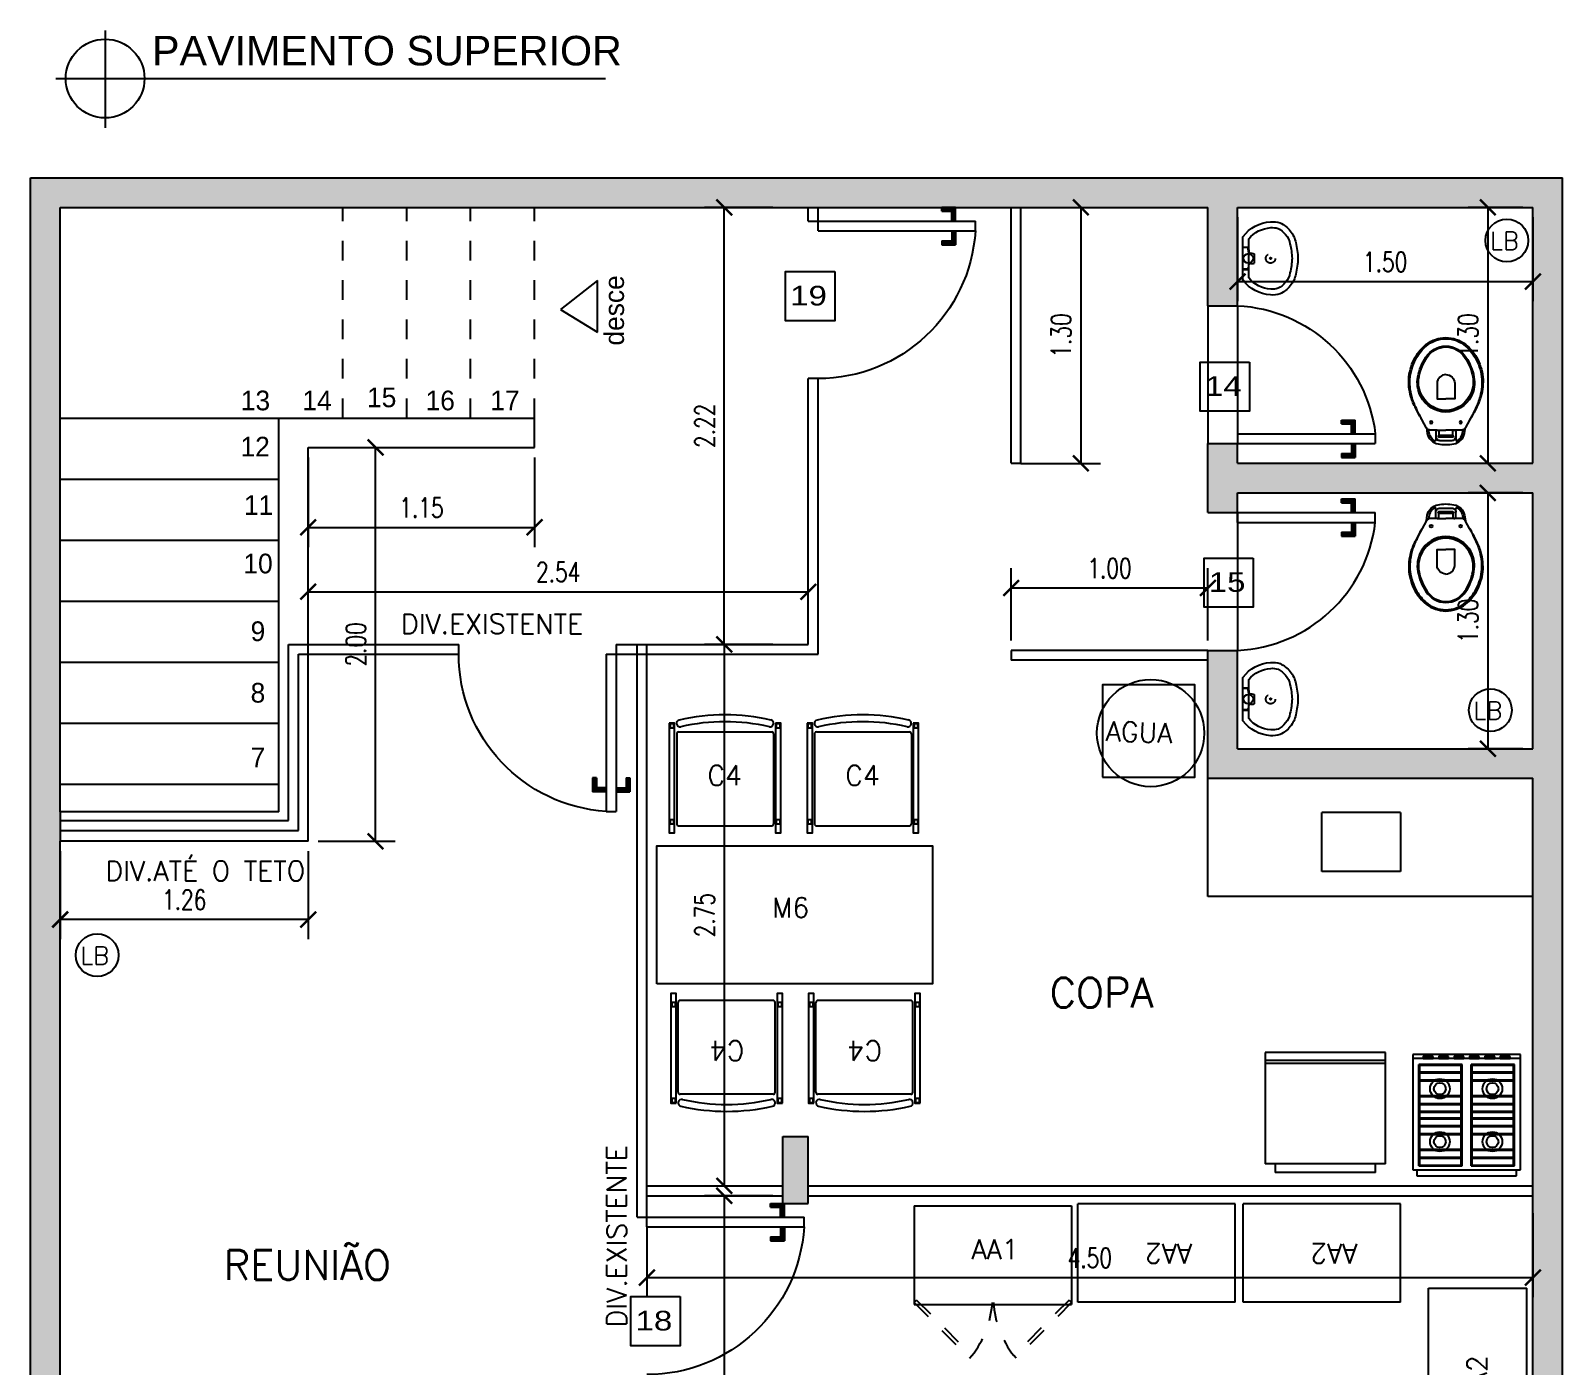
# Model space of a CAD drawing. Extents: x -36.1 to 57, y 1.4 to 46.9.
# Drawn here: x -21.98 to -14.2, y 39.86 to 46.65 of the extents above; entities that cross this region are included whole.
import ezdxf

# ---------------------------------------------------------------- set-up
doc = ezdxf.new("R2010")
doc.units = 0
doc.header["$LTSCALE"] = 0.02
doc.header["$PDMODE"] = 2
doc.linetypes.add('DASHDOT', pattern=[1, 0.5, -0.25, 0, -0.25])
doc.linetypes.add('HIDDEN2', pattern=[0.1875, 0.125, -0.0625])
doc.layers.get('0').update_dxf_attribs({"linetype": 'CONTINUOUS'})
doc.layers.get('DEFPOINTS').update_dxf_attribs({"linetype": 'CONTINUOUS'})
for name, color, linetype in [('A-WCCOZ', 7, 'CONTINUOUS'), ('ACESSORIOS', 6, 'CONTINUOUS'), ('BLOCOS', 1, 'CONTINUOUS'), ('CADEIRAS', 6, 'CONTINUOUS'), ('CODIGO', 6, 'CONTINUOUS'), ('COTAS', 6, 'CONTINUOUS'), ('DIVISORIA', 5, 'CONTINUOUS'), ('ESQUADRIA', 1, 'CONTINUOUS'), ('ESQUADRIAS-F', 6, 'CONTINUOUS'), ('ESQUADRIAS-G', 1, 'CONTINUOUS'), ('MESAS', 1, 'CONTINUOUS'), ('PAREDE-SOL', 251, 'CONTINUOUS'), ('PAREDES', 7, 'CONTINUOUS'), ('PISO', 6, 'CONTINUOUS'), ('SAN', 6, 'CONTINUOUS'), ('TEXTO', 7, 'CONTINUOUS'), ('TEXTO-F', 6, 'CONTINUOUS')]:
    doc.layers.add(name, color=color, linetype=linetype)
doc.styles.add('COTAS', font='romans.shx', dxfattribs={"width": 0.75})
doc.styles.add('NUMERO', font='arial.ttf', dxfattribs={"width": 1.2, "height": 0.4})
doc.styles.add('PAVIM', font='swiss.ttf')
doc.styles.add('ROMANS', font='simplex.shx')
doc.dimstyles.new('COTAS', dxfattribs={"dimtxt": 0.1, "dimasz": 0.08, "dimexe": 0.1, "dimexo": 0.05, "dimgap": 0.05, "dimtad": 1, "dimzin": 0, "dimdsep": 46, "dimtxsty": 'COTAS', "dimblk1": 'ARCHTICK', "dimblk2": 'ARCHTICK', "dimsah": 1, "dimcen": 2.5, "dimclrt": 1, "dimadec": 0, "dimazin": 0, "dimtfac": 1, "dimtdec": 4, "dimtmove": 2, "dimatfit": 3, "dimldrblk": 'ARCHTICK', "dimfxl": 1, "dimtvp": 1, "dimtolj": 1, "dimtzin": 0, "dimarcsym": 0})

# ---------------------------------------------------------------- blocks, each defined once
blk = doc.blocks.new('_ARCHTICK')
at = {"color": 0, "linetype": 'ByBlock', "const_width": 0.15}
blk.add_lwpolyline([(-0.5, -0.5), (0.5, 0.5)], dxfattribs=at)
blk = doc.blocks.new('*D98')
at = {"color": 0, "linetype": 'ByBlock'}
for p, q in [((-18.2135, 9.4569), (-18.5604, 9.4569)), ((-18.4604, 9.4569), (-18.4604, 6.4869)), ((-18.8035, 6.4869), (-18.3604, 6.4869))]:
    blk.add_line(p, q, dxfattribs=at)
at = {"layer": 'DEFPOINTS', "color": 0, "linetype": 'ByBlock'}
for p in [(-18.1635, 9.4569), (-18.8535, 6.4869), (-18.4604, 6.4869)]:
    blk.add_point(p, dxfattribs=at)
at = {"color": 0, "linetype": 'ByBlock', "xscale": 0.08, "yscale": 0.08, "zscale": 0.08}
for p, rotation in [((-18.4604, 9.4569), 90), ((-18.4604, 6.4869), 270)]:
    blk.add_blockref('_ARCHTICK', p, dxfattribs=dict(at, rotation=rotation))
at = {"color": 1, "linetype": 'ByBlock', "insert": (-18.5604, 7.9719), "char_height": 0.1, "attachment_point": 5, "rotation": 90, "style": 'COTAS'}
blk.add_mtext('\\A1;2.97', dxfattribs=at)
blk = doc.blocks.new('A$C05567B69')
at = {"layer": 'ESQUADRIAS-F'}
blk.add_arc((0.8, 0), 0.8, 93.58332, 180, dxfattribs=at)
at = {"layer": 'ESQUADRIAS-G'}
for p, q in [((0.75, 0), (0.75, 0.7984)), ((0.75, 0.7984), (0.8, 0.7984)), ((0.8, 0), (0.8, 0.7984)), ((0.68, 0.6284), (0.68, 0.6984)), ((0.75, 0.6984), (0.68, 0.6984)), ((0.7, 0.6284), (0.68, 0.6284)), ((0.7, 0.6284), (0.7, 0.6784)), ((0.75, 0.6784), (0.7, 0.6784)), ((0.8, 0.6984), (0.87, 0.6984)), ((0.8, 0.6784), (0.85, 0.6784)), ((0.85, 0.6284), (0.85, 0.6784)), ((0.85, 0.6284), (0.87, 0.6284)), ((0.87, 0.6284), (0.87, 0.6984)), ((0.75, 0), (0.8, 0))]:
    blk.add_line(p, q, dxfattribs=at)
for points in [[(0.68, 0.6984), (0.75, 0.6984), (0.7, 0.6784), (0.75, 0.6784)], [(0.68, 0.6284), (0.68, 0.6984), (0.7, 0.6284), (0.7, 0.6784)], [(0.8, 0.6984), (0.87, 0.6984), (0.8, 0.6784), (0.85, 0.6784)], [(0.85, 0.6284), (0.85, 0.6784), (0.87, 0.6284), (0.87, 0.6984)]]:
    blk.add_solid(points, dxfattribs=at)
blk = doc.blocks.new('*D127')
at = {"color": 0, "linetype": 'ByBlock'}
for p, q in [((-20.5735, 12.3073), (-20.5735, 12.6246)), ((-18.0335, 12.3073), (-18.0335, 12.6246)), ((-20.5735, 12.5246), (-18.0335, 12.5246))]:
    blk.add_line(p, q, dxfattribs=at)
at = {"layer": 'DEFPOINTS', "color": 0, "linetype": 'ByBlock'}
for p in [(-18.0335, 12.5246), (-20.5735, 12.2573), (-18.0335, 12.2573)]:
    blk.add_point(p, dxfattribs=at)
at = {"color": 0, "linetype": 'ByBlock', "xscale": 0.08, "yscale": 0.08, "zscale": 0.08, "rotation": 180}
blk.add_blockref('_ARCHTICK', (-20.5735, 12.5246), dxfattribs=at)
at = {"color": 0, "linetype": 'ByBlock', "xscale": 0.08, "yscale": 0.08, "zscale": 0.08}
blk.add_blockref('_ARCHTICK', (-18.0335, 12.5246), dxfattribs=at)
at = {"color": 1, "linetype": 'ByBlock', "insert": (-19.3035, 12.6246), "char_height": 0.1, "attachment_point": 5, "style": 'COTAS'}
blk.add_mtext('\\A1;2.54', dxfattribs=at)
blk = doc.blocks.new('*D129')
at = {"color": 0, "linetype": 'ByBlock'}
for p, q in [((-20.27, 13.2573), (-20.1315, 13.2573)), ((-20.2315, 11.2573), (-20.2315, 13.2573)), ((-20.5235, 11.2573), (-20.1315, 11.2573))]:
    blk.add_line(p, q, dxfattribs=at)
at = {"layer": 'DEFPOINTS', "color": 0, "linetype": 'ByBlock'}
for p in [(-20.32, 13.2573), (-20.2315, 13.2573), (-20.5735, 11.2573)]:
    blk.add_point(p, dxfattribs=at)
at = {"color": 0, "linetype": 'ByBlock', "xscale": 0.08, "yscale": 0.08, "zscale": 0.08}
for p, rotation in [((-20.2315, 13.2573), 90), ((-20.2315, 11.2573), 270)]:
    blk.add_blockref('_ARCHTICK', p, dxfattribs=dict(at, rotation=rotation))
at = {"color": 1, "linetype": 'ByBlock', "insert": (-20.3315, 12.2573), "char_height": 0.1, "attachment_point": 5, "rotation": 90, "style": 'COTAS'}
blk.add_mtext('\\A1;2.00', dxfattribs=at)
blk = doc.blocks.new('*D94')
at = {"color": 0, "linetype": 'ByBlock'}
for p, q in [((-21.8335, 11.2073), (-21.8335, 10.7598)), ((-20.5735, 11.2073), (-20.5735, 10.7598)), ((-20.5735, 10.8598), (-21.8335, 10.8598))]:
    blk.add_line(p, q, dxfattribs=at)
at = {"layer": 'DEFPOINTS', "color": 0, "linetype": 'ByBlock'}
for p in [(-21.8335, 11.2573), (-20.5735, 11.2573), (-21.8335, 10.8598)]:
    blk.add_point(p, dxfattribs=at)
at = {"color": 0, "linetype": 'ByBlock', "xscale": 0.08, "yscale": 0.08, "zscale": 0.08, "rotation": 180}
blk.add_blockref('_ARCHTICK', (-21.8335, 10.8598), dxfattribs=at)
at = {"color": 0, "linetype": 'ByBlock', "xscale": 0.08, "yscale": 0.08, "zscale": 0.08}
blk.add_blockref('_ARCHTICK', (-20.5735, 10.8598), dxfattribs=at)
at = {"color": 1, "linetype": 'ByBlock', "insert": (-21.2035, 10.9598), "char_height": 0.1, "attachment_point": 5, "style": 'COTAS'}
blk.add_mtext('\\A1;1.26', dxfattribs=at)
blk = doc.blocks.new('LB')
at = {"layer": 'ACESSORIOS'}
blk.add_circle((0, 0), 0.1086, dxfattribs=at)
at = {"layer": 'CODIGO', "style": 'ROMANS'}
blk.add_text('LB', height=0.09, dxfattribs=at).set_placement((-0.0855, -0.047))
blk = doc.blocks.new('*D128')
at = {"color": 0, "linetype": 'ByBlock'}
for p, q in [((-20.5735, 13.2073), (-20.5735, 12.7518)), ((-19.4235, 13.2073), (-19.4235, 12.7518)), ((-20.5735, 12.8518), (-19.4235, 12.8518))]:
    blk.add_line(p, q, dxfattribs=at)
at = {"layer": 'DEFPOINTS', "color": 0, "linetype": 'ByBlock'}
for p in [(-20.5735, 13.2573), (-19.4235, 13.2573), (-19.4235, 12.8518)]:
    blk.add_point(p, dxfattribs=at)
at = {"color": 0, "linetype": 'ByBlock', "xscale": 0.08, "yscale": 0.08, "zscale": 0.08, "rotation": 180}
blk.add_blockref('_ARCHTICK', (-20.5735, 12.8518), dxfattribs=at)
at = {"color": 0, "linetype": 'ByBlock', "xscale": 0.08, "yscale": 0.08, "zscale": 0.08}
blk.add_blockref('_ARCHTICK', (-19.4235, 12.8518), dxfattribs=at)
at = {"color": 1, "linetype": 'ByBlock', "insert": (-19.9985, 12.9518), "char_height": 0.1, "attachment_point": 5, "style": 'COTAS'}
blk.add_mtext('\\A1;1.15', dxfattribs=at)
blk = doc.blocks.new('A$C7BC71DF2')
at = {"layer": 'SAN'}
blk.add_line((0.0575, 0.2095), (0.0575, 0.1625), dxfattribs=at)
for points in [[(0.28, 0.186, -0.054423), (0.269, 0.106, -0.129975), (0.2405, 0.046, -0.115349), (0.19, 0.006, -0.10182), (0.14, 0, -0.216856), (0.0015, 0.0745, -0.186978), (0, 0.0775), (0, 0.186), (0, 0.2945, -0.186978), (0.0015, 0.2975, -0.216856), (0.14, 0.372, -0.10182), (0.19, 0.366, -0.115349), (0.2405, 0.326, -0.129975), (0.269, 0.266, -0.054423)], [(0.25, 0.186, -0.054504), (0.2397, 0.1124, -0.133347), (0.2173, 0.065, -0.112344), (0.1788, 0.0339, -0.097819), (0.1423, 0.0299, -0.205179), (0.03, 0.0869), (0.03, 0.2852, -0.205179), (0.1423, 0.3421, -0.097819), (0.1788, 0.3381, -0.112344), (0.2173, 0.307, -0.133347), (0.2397, 0.2596, -0.054504)]]:
    blk.add_lwpolyline(points, format="xyb", close=True, dxfattribs=at)
for points in [[(0.0359, 0.2082, -0.511016), (0.03, 0.212), (0.0275, 0.235, 0.298443), (0.0245, 0.239), (0, 0.2405)], [(0.0025, 0.2445), (0.023, 0.2425, -0.358326), (0.0295, 0.236), (0.032, 0.213, 0.447938), (0.0355, 0.2105, -0.216474), (0.0575, 0.2095)], [(0.0359, 0.1638, 0.511016), (0.03, 0.16), (0.0275, 0.137, -0.298443), (0.0245, 0.133), (0, 0.1315)], [(0.0025, 0.1275), (0.023, 0.1295, 0.358326), (0.0295, 0.136), (0.032, 0.159, -0.447938), (0.0355, 0.1615, 0.216474), (0.0575, 0.1625)]]:
    blk.add_lwpolyline(points, format="xyb", dxfattribs=at)
for centre, radius in [((0.028, 0.186), 0.024), ((0.141, 0.186), 0.004)]:
    blk.add_circle(centre, radius, dxfattribs=at)
at = {"layer": 'SAN', "linetype": 'DASHDOT'}
blk.add_circle((0.141, 0.186), 0.024, dxfattribs=at)
blk = doc.blocks.new('*D134')
at = {"color": 0, "linetype": 'ByBlock'}
for p, q in [((-14.4035, 13.0269), (-14.6821, 13.0269)), ((-14.5821, 13.0269), (-14.5821, 11.7269)), ((-14.4035, 11.7269), (-14.6821, 11.7269))]:
    blk.add_line(p, q, dxfattribs=at)
at = {"layer": 'DEFPOINTS', "color": 0, "linetype": 'ByBlock'}
for p in [(-14.3535, 13.0269), (-14.5821, 11.7269), (-14.3535, 11.7269)]:
    blk.add_point(p, dxfattribs=at)
at = {"color": 0, "linetype": 'ByBlock', "xscale": 0.08, "yscale": 0.08, "zscale": 0.08}
for p, rotation in [((-14.5821, 13.0269), 90), ((-14.5821, 11.7269), 270)]:
    blk.add_blockref('_ARCHTICK', p, dxfattribs=dict(at, rotation=rotation))
at = {"color": 1, "linetype": 'ByBlock', "insert": (-14.6821, 12.3769), "char_height": 0.1, "attachment_point": 5, "rotation": 90, "style": 'COTAS'}
blk.add_mtext('\\A1;1.30', dxfattribs=at)
blk = doc.blocks.new('C4')
at = {"layer": 'CADEIRAS'}
for p, q in [((0.0332, 0.0195), (0.0332, 0.0195)), ((0.5042, 0.0056), (0.5042, 0.0056)), ((0.5253, 0.0195), (0.5253, 0.0195)), ((0.0335, -0.0309), (0.0335, -0.4875)), ((0.0435, -0.0209), (0.516, -0.0209)), ((0.526, -0.0309), (0.526, -0.4875)), ((0.0435, -0.4975), (0.516, -0.4975))]:
    blk.add_line(p, q, dxfattribs=at)
for points in [[(-0.0039, 0.0245), (-0.0039, -0.5334), (0.0231, -0.5334), (0.0231, 0.0245)], [(0, 0.0204), (0, 0), (0.0193, 0), (0.0193, 0.0204)], [(0.5355, 0.0245), (0.5355, -0.5334), (0.5625, -0.5334), (0.5625, 0.0245)], [(0.5394, 0.0204), (0.5394, 0), (0.5587, 0), (0.5587, 0.0204)], [(0, -0.4674), (0, -0.4878), (0.0193, -0.4878), (0.0193, -0.4674)], [(0.5394, -0.4674), (0.5394, -0.4878), (0.5587, -0.4878), (0.5587, -0.4674)]]:
    blk.add_lwpolyline(points, close=True, dxfattribs=at)
for centre, radius, start, end in [((0.0505, 0.0227), 0.0175, 102.92766, 190.31232), ((0.0505, 0.0227), 0.0175, 190.31232, 282.92766), ((0.2793, -0.9743), 1.0403, 77.08471, 102.92766), ((0.2793, -0.9743), 1.0053, 77.07234, 102.92766), ((0.5081, 0.0227), 0.0175, 257.07234, 349.68768), ((0.5081, 0.0227), 0.0175, 349.68768, 77.82879), ((0.0435, -0.0309), 0.01, 90, 180), ((0.516, -0.0309), 0.01, 0, 90), ((0.0435, -0.4875), 0.01, 180, 270), ((0.516, -0.4875), 0.01, 270, 0)]:
    blk.add_arc(centre, radius, start, end, dxfattribs=at)
at = {"layer": 'CODIGO', "style": 'ROMANS'}
blk.add_text('C4', height=0.1, dxfattribs=at).set_placement((0.1896, -0.2918))
blk = doc.blocks.new('*D87')
at = {"color": 0, "linetype": 'ByBlock'}
for p, q in [((-18.5104, 12.2573), (-18.3604, 12.2573)), ((-18.4604, 12.2573), (-18.4604, 9.5069)), ((-18.8035, 9.5069), (-18.3604, 9.5069))]:
    blk.add_line(p, q, dxfattribs=at)
at = {"layer": 'DEFPOINTS', "color": 0, "linetype": 'ByBlock'}
for p in [(-18.5604, 12.2573), (-18.8535, 9.5069), (-18.4604, 9.5069)]:
    blk.add_point(p, dxfattribs=at)
at = {"color": 0, "linetype": 'ByBlock', "xscale": 0.08, "yscale": 0.08, "zscale": 0.08}
for p, rotation in [((-18.4604, 12.2573), 90), ((-18.4604, 9.5069), 270)]:
    blk.add_blockref('_ARCHTICK', p, dxfattribs=dict(at, rotation=rotation))
at = {"color": 1, "linetype": 'ByBlock', "insert": (-18.5604, 10.8821), "char_height": 0.1, "attachment_point": 5, "rotation": 90, "style": 'COTAS'}
blk.add_mtext('\\A1;2.75', dxfattribs=at)
blk = doc.blocks.new('AA2')
at = {"layer": 'MESAS'}
for p, q in [((0, 0), (0.8, 0)), ((0, 0), (0, -0.5)), ((0.8, 0), (0.8, -0.5)), ((0, -0.5), (0.8, -0.5))]:
    blk.add_line(p, q, dxfattribs=at)
at = {"layer": 'CODIGO', "style": 'ROMANS'}
blk.add_text('AA2', height=0.1, dxfattribs=at).set_placement((0.2189, -0.2971))
blk = doc.blocks.new('*D97')
at = {"color": 0, "linetype": 'ByBlock'}
for p, q in [((-14.3535, 9.3674), (-14.3535, 8.9411)), ((-18.8535, 9.2979), (-18.8535, 8.9411)), ((-18.8535, 9.0411), (-14.3535, 9.0411))]:
    blk.add_line(p, q, dxfattribs=at)
at = {"layer": 'DEFPOINTS', "color": 0, "linetype": 'ByBlock'}
for p in [(-14.3535, 9.4174), (-18.8535, 9.3479), (-14.3535, 9.0411)]:
    blk.add_point(p, dxfattribs=at)
at = {"color": 0, "linetype": 'ByBlock', "xscale": 0.08, "yscale": 0.08, "zscale": 0.08, "rotation": 180}
blk.add_blockref('_ARCHTICK', (-18.8535, 9.0411), dxfattribs=at)
at = {"color": 0, "linetype": 'ByBlock', "xscale": 0.08, "yscale": 0.08, "zscale": 0.08}
blk.add_blockref('_ARCHTICK', (-14.3535, 9.0411), dxfattribs=at)
at = {"color": 1, "linetype": 'ByBlock', "insert": (-16.6035, 9.1411), "char_height": 0.1, "attachment_point": 5, "style": 'COTAS'}
blk.add_mtext('\\A1;4.50', dxfattribs=at)
blk = doc.blocks.new('AA1')
at = {"layer": 'CODIGO', "linetype": 'HIDDEN2'}
for p, q in [((0, -0.491), (0.281, -0.7729)), ((0.0127, -0.4782), (0.2937, -0.7602)), ((0.7873, -0.4782), (0.5063, -0.7602)), ((0.8, -0.491), (0.519, -0.7729)), ((0.281, -0.7729), (0.2937, -0.7602)), ((0.519, -0.7729), (0.5063, -0.7602))]:
    blk.add_line(p, q, dxfattribs=at)
for centre, start, end in [((-0.0946, -0.4559), 321.91991, 355.92269), ((0.8946, -0.4559), 184.07731, 218.08009)]:
    blk.add_arc(centre, 0.4933, start, end, dxfattribs=at)
at = {"layer": 'MESAS'}
for p, q in [((0, 0), (0, -0.5)), ((0, 0), (0.8, 0)), ((0.8, 0), (0.8, -0.5)), ((0, -0.5), (0.013, -0.5)), ((0.013, -0.5), (0.782, -0.5)), ((0.782, -0.5), (0.8, -0.5)), ((0.8, -0.5), (0.787, -0.5))]:
    blk.add_line(p, q, dxfattribs=at)
at = {"layer": 'MESAS', "linetype": 'HIDDEN2'}
for p, q in [((0.0127, -0.4782), (0, -0.491)), ((0.7873, -0.4782), (0.8, -0.491))]:
    blk.add_line(p, q, dxfattribs=at)
at = {"layer": 'CODIGO', "style": 'ROMANS'}
blk.add_text('AA1', height=0.1, dxfattribs=at).set_placement((0.291, -0.2702))
blk = doc.blocks.new('M6')
at = {"layer": 'MESAS'}
blk.add_lwpolyline([(-0.7, -0.7), (-0.7, 0), (0.7, 0), (0.7, -0.7)], close=True, dxfattribs=at)
at = {"layer": 'CODIGO', "style": 'ROMANS'}
blk.add_text('M6', height=0.1, dxfattribs=at).set_placement((-0.1139, -0.3629))
blk = doc.blocks.new('CO-F4PB')
for p, q in [((0.2535, 0), (-0.2535, 0)), ((0.2535, 0), (-0.2535, 0)), ((-0.2535, 0), (-0.2535, -0.03)), ((0.2535, -0.03), (0.2535, 0)), ((-0.2735, -0.03), (-0.2735, -0.596)), ((0.2735, -0.03), (-0.2735, -0.03)), ((-0.2435, -0.05), (-0.2435, -0.566)), ((-0.0235, -0.05), (-0.2435, -0.05)), ((-0.0285, -0.055), (-0.2385, -0.055)), ((-0.2385, -0.055), (-0.2385, -0.09)), ((-0.0285, -0.055), (-0.0285, -0.09)), ((-0.0235, -0.05), (-0.0235, -0.566)), ((0.0235, -0.05), (0.0235, -0.566)), ((0.2435, -0.05), (0.0235, -0.05)), ((0.2385, -0.055), (0.0285, -0.055)), ((0.0285, -0.055), (0.0285, -0.09)), ((0.2385, -0.055), (0.2385, -0.09)), ((0.2435, -0.05), (0.2435, -0.566)), ((0.2735, -0.596), (0.2735, -0.03)), ((-0.0235, -0.09), (-0.2435, -0.09)), ((-0.0235, -0.095), (-0.2435, -0.095)), ((-0.0235, -0.13), (-0.2435, -0.13)), ((-0.0235, -0.135), (-0.2435, -0.135)), ((-0.2385, -0.095), (-0.2385, -0.13)), ((-0.2385, -0.135), (-0.2385, -0.21)), ((-0.0285, -0.095), (-0.0285, -0.13)), ((-0.0285, -0.135), (-0.0285, -0.21)), ((0.2435, -0.09), (0.0235, -0.09)), ((0.2435, -0.095), (0.0235, -0.095)), ((0.2435, -0.13), (0.0235, -0.13)), ((0.2435, -0.135), (0.0235, -0.135)), ((0.0285, -0.095), (0.0285, -0.13)), ((0.0285, -0.135), (0.0285, -0.21)), ((0.2385, -0.095), (0.2385, -0.13)), ((0.2385, -0.135), (0.2385, -0.21)), ((-0.0235, -0.21), (-0.2435, -0.21)), ((-0.0235, -0.215), (-0.2435, -0.215)), ((-0.2385, -0.215), (-0.2385, -0.25)), ((-0.0285, -0.215), (-0.0285, -0.25)), ((0.2435, -0.21), (0.0235, -0.21)), ((0.2435, -0.215), (0.0235, -0.215)), ((0.0285, -0.215), (0.0285, -0.25)), ((0.2385, -0.215), (0.2385, -0.25)), ((-0.0235, -0.25), (-0.2435, -0.25)), ((-0.0235, -0.255), (-0.2435, -0.255)), ((-0.0235, -0.29), (-0.2435, -0.29)), ((-0.0235, -0.295), (-0.2435, -0.295)), ((-0.2385, -0.255), (-0.2385, -0.29)), ((-0.2385, -0.295), (-0.2385, -0.321)), ((-0.0285, -0.255), (-0.0285, -0.29)), ((-0.0285, -0.295), (-0.0285, -0.321)), ((0.2435, -0.25), (0.0235, -0.25)), ((0.2435, -0.255), (0.0235, -0.255)), ((0.2435, -0.29), (0.0235, -0.29)), ((0.2435, -0.295), (0.0235, -0.295)), ((0.0285, -0.255), (0.0285, -0.29)), ((0.0285, -0.295), (0.0285, -0.321)), ((0.2385, -0.255), (0.2385, -0.29)), ((0.2385, -0.295), (0.2385, -0.321)), ((-0.2435, -0.321), (-0.0235, -0.321)), ((-0.2435, -0.326), (-0.0235, -0.326)), ((-0.2435, -0.361), (-0.0235, -0.361)), ((-0.2435, -0.366), (-0.0235, -0.366)), ((-0.2385, -0.326), (-0.2385, -0.361)), ((-0.2385, -0.366), (-0.2385, -0.401)), ((-0.0285, -0.326), (-0.0285, -0.361)), ((-0.0285, -0.366), (-0.0285, -0.401)), ((0.0235, -0.321), (0.2435, -0.321)), ((0.0235, -0.326), (0.2435, -0.326)), ((0.0235, -0.361), (0.2435, -0.361)), ((0.0235, -0.366), (0.2435, -0.366)), ((0.0285, -0.326), (0.0285, -0.361)), ((0.0285, -0.366), (0.0285, -0.401)), ((0.2385, -0.326), (0.2385, -0.361)), ((0.2385, -0.366), (0.2385, -0.401)), ((-0.2435, -0.401), (-0.0235, -0.401)), ((-0.2435, -0.406), (-0.0235, -0.406)), ((-0.2385, -0.406), (-0.2385, -0.481)), ((-0.0285, -0.406), (-0.0285, -0.481)), ((0.0235, -0.401), (0.2435, -0.401)), ((0.0235, -0.406), (0.2435, -0.406)), ((0.0285, -0.406), (0.0285, -0.481)), ((0.2385, -0.406), (0.2385, -0.481)), ((-0.2435, -0.481), (-0.0235, -0.481)), ((-0.2435, -0.486), (-0.0235, -0.486)), ((-0.2435, -0.521), (-0.0235, -0.521)), ((-0.2435, -0.526), (-0.0235, -0.526)), ((-0.2385, -0.486), (-0.2385, -0.521)), ((-0.2385, -0.526), (-0.2385, -0.561)), ((-0.0285, -0.486), (-0.0285, -0.521)), ((-0.0285, -0.526), (-0.0285, -0.561)), ((0.0235, -0.481), (0.2435, -0.481)), ((0.0235, -0.486), (0.2435, -0.486)), ((0.0235, -0.521), (0.2435, -0.521)), ((0.0235, -0.526), (0.2435, -0.526)), ((0.0285, -0.486), (0.0285, -0.521)), ((0.0285, -0.526), (0.0285, -0.561)), ((0.2385, -0.486), (0.2385, -0.521)), ((0.2385, -0.526), (0.2385, -0.561)), ((-0.2735, -0.596), (0.2735, -0.596)), ((-0.2735, -0.596), (-0.2735, -0.616)), ((-0.2735, -0.616), (0.2735, -0.616)), ((-0.2435, -0.566), (-0.0235, -0.566)), ((-0.2385, -0.561), (-0.0285, -0.561)), ((0.0235, -0.566), (0.2435, -0.566)), ((0.0285, -0.561), (0.2385, -0.561)), ((0.2735, -0.616), (0.2735, -0.596))]:
    blk.add_line(p, q)
for points in [[(-0.2204, -0.606), (-0.1704, -0.606), (-0.1704, -0.596), (-0.2204, -0.596)], [(-0.1422, -0.606), (-0.0922, -0.606), (-0.0922, -0.596), (-0.1422, -0.596)], [(-0.0641, -0.606), (-0.0141, -0.606), (-0.0141, -0.596), (-0.0641, -0.596)], [(0.0141, -0.606), (0.0641, -0.606), (0.0641, -0.596), (0.0141, -0.596)], [(0.0922, -0.606), (0.1422, -0.606), (0.1422, -0.596), (0.0922, -0.596)], [(0.1704, -0.606), (0.2204, -0.606), (0.2204, -0.596), (0.1704, -0.596)]]:
    blk.add_lwpolyline(points, close=True)
for centre, radius in [((-0.1308, -0.1735), 0.05), ((-0.1308, -0.1735), 0.03), ((0.1362, -0.1735), 0.05), ((0.1362, -0.1735), 0.03), ((-0.1308, -0.4425), 0.05), ((-0.1308, -0.4425), 0.03), ((0.1362, -0.4425), 0.05), ((0.1362, -0.4425), 0.03)]:
    blk.add_circle(centre, radius)
blk = doc.blocks.new('CO-GEPB')
for p, q in [((-0.255, 0), (0.255, 0)), ((-0.255, 0), (-0.255, -0.045)), ((0.255, -0.045), (0.255, 0)), ((-0.305, -0.045), (0.305, -0.045)), ((-0.305, -0.045), (-0.305, -0.61)), ((0.305, -0.61), (0.305, -0.045)), ((-0.305, -0.555), (0.305, -0.555)), ((-0.305, -0.57), (0.305, -0.57)), ((-0.305, -0.61), (0.305, -0.61))]:
    blk.add_line(p, q)
blk = doc.blocks.new('*D130')
at = {"color": 0, "linetype": 'ByBlock'}
for p, q in [((-17.0035, 12.2769), (-17.0035, 12.6441)), ((-16.0035, 12.2769), (-16.0035, 12.6441)), ((-17.0035, 12.5441), (-16.0035, 12.5441))]:
    blk.add_line(p, q, dxfattribs=at)
at = {"layer": 'DEFPOINTS', "color": 0, "linetype": 'ByBlock'}
for p in [(-16.0035, 12.5441), (-17.0035, 12.2269), (-16.0035, 12.2269)]:
    blk.add_point(p, dxfattribs=at)
at = {"color": 0, "linetype": 'ByBlock', "xscale": 0.08, "yscale": 0.08, "zscale": 0.08, "rotation": 180}
blk.add_blockref('_ARCHTICK', (-17.0035, 12.5441), dxfattribs=at)
at = {"color": 0, "linetype": 'ByBlock', "xscale": 0.08, "yscale": 0.08, "zscale": 0.08}
blk.add_blockref('_ARCHTICK', (-16.0035, 12.5441), dxfattribs=at)
at = {"color": 1, "linetype": 'ByBlock', "insert": (-16.5035, 12.6441), "char_height": 0.1, "attachment_point": 5, "style": 'COTAS'}
blk.add_mtext('\\A1;1.00', dxfattribs=at)
blk = doc.blocks.new('*D132')
at = {"color": 0, "linetype": 'ByBlock'}
for p, q in [((-16.9535, 14.4769), (-16.5494, 14.4769)), ((-16.6494, 14.4769), (-16.6494, 13.1769)), ((-16.9535, 13.1769), (-16.5494, 13.1769))]:
    blk.add_line(p, q, dxfattribs=at)
at = {"layer": 'DEFPOINTS', "color": 0, "linetype": 'ByBlock'}
for p in [(-17.0035, 14.4769), (-17.0035, 13.1769), (-16.6494, 13.1769)]:
    blk.add_point(p, dxfattribs=at)
at = {"color": 0, "linetype": 'ByBlock', "xscale": 0.08, "yscale": 0.08, "zscale": 0.08}
for p, rotation in [((-16.6494, 14.4769), 90), ((-16.6494, 13.1769), 270)]:
    blk.add_blockref('_ARCHTICK', p, dxfattribs=dict(at, rotation=rotation))
at = {"color": 1, "linetype": 'ByBlock', "insert": (-16.7494, 13.8269), "char_height": 0.1, "attachment_point": 5, "rotation": 90, "style": 'COTAS'}
blk.add_mtext('\\A1;1.30', dxfattribs=at)
blk = doc.blocks.new('*D131')
at = {"color": 0, "linetype": 'ByBlock'}
for p, q in [((-18.2135, 14.4769), (-18.5604, 14.4769)), ((-18.4604, 12.2573), (-18.4604, 14.4769)), ((-18.2135, 12.2573), (-18.5604, 12.2573))]:
    blk.add_line(p, q, dxfattribs=at)
at = {"layer": 'DEFPOINTS', "color": 0, "linetype": 'ByBlock'}
for p in [(-18.4604, 14.4769), (-18.1635, 14.4769), (-18.1635, 12.2573)]:
    blk.add_point(p, dxfattribs=at)
at = {"color": 0, "linetype": 'ByBlock', "xscale": 0.08, "yscale": 0.08, "zscale": 0.08}
for p, rotation in [((-18.4604, 14.4769), 90), ((-18.4604, 12.2573), 270)]:
    blk.add_blockref('_ARCHTICK', p, dxfattribs=dict(at, rotation=rotation))
at = {"color": 1, "linetype": 'ByBlock', "insert": (-18.5604, 13.3671), "char_height": 0.1, "attachment_point": 5, "rotation": 90, "style": 'COTAS'}
blk.add_mtext('\\A1;2.22', dxfattribs=at)
blk = doc.blocks.new('*D135')
at = {"color": 0, "linetype": 'ByBlock'}
for p, q in [((-15.8535, 14.4269), (-15.8535, 14.0003)), ((-14.3535, 14.4269), (-14.3535, 14.0003)), ((-15.8535, 14.1003), (-14.3535, 14.1003))]:
    blk.add_line(p, q, dxfattribs=at)
at = {"layer": 'DEFPOINTS', "color": 0, "linetype": 'ByBlock'}
for p in [(-15.8535, 14.4769), (-14.3535, 14.4769), (-14.3535, 14.1003)]:
    blk.add_point(p, dxfattribs=at)
at = {"color": 0, "linetype": 'ByBlock', "xscale": 0.08, "yscale": 0.08, "zscale": 0.08, "rotation": 180}
blk.add_blockref('_ARCHTICK', (-15.8535, 14.1003), dxfattribs=at)
at = {"color": 0, "linetype": 'ByBlock', "xscale": 0.08, "yscale": 0.08, "zscale": 0.08}
blk.add_blockref('_ARCHTICK', (-14.3535, 14.1003), dxfattribs=at)
at = {"color": 1, "linetype": 'ByBlock', "insert": (-15.1035, 14.2003), "char_height": 0.1, "attachment_point": 5, "style": 'COTAS'}
blk.add_mtext('\\A1;1.50', dxfattribs=at)
blk = doc.blocks.new('*D133')
at = {"color": 0, "linetype": 'ByBlock'}
for p, q in [((-14.4035, 14.4769), (-14.6821, 14.4769)), ((-14.5821, 14.4769), (-14.5821, 13.1769)), ((-14.4035, 13.1769), (-14.6821, 13.1769))]:
    blk.add_line(p, q, dxfattribs=at)
at = {"layer": 'DEFPOINTS', "color": 0, "linetype": 'ByBlock'}
for p in [(-14.3535, 14.4769), (-14.5821, 13.1769), (-14.3535, 13.1769)]:
    blk.add_point(p, dxfattribs=at)
at = {"color": 0, "linetype": 'ByBlock', "xscale": 0.08, "yscale": 0.08, "zscale": 0.08}
for p, rotation in [((-14.5821, 14.4769), 90), ((-14.5821, 13.1769), 270)]:
    blk.add_blockref('_ARCHTICK', p, dxfattribs=dict(at, rotation=rotation))
at = {"color": 1, "linetype": 'ByBlock', "insert": (-14.6821, 13.8269), "char_height": 0.1, "attachment_point": 5, "rotation": 90, "style": 'COTAS'}
blk.add_mtext('\\A1;1.30', dxfattribs=at)
blk = doc.blocks.new('A$C7B783AE8')
at = {"layer": 'ESQUADRIAS-F'}
blk.add_arc((-0.0332, 0.7376), 0.7384, 272.57372, 353.18409, dxfattribs=at)
at = {"layer": 'ESQUADRIAS-G'}
for p, q in [((0.5284, 0.75), (0.5284, 0.77)), ((0.5284, 0.77), (0.5984, 0.77)), ((0.5284, 0.75), (0.5784, 0.75)), ((0.5784, 0.7), (0.5784, 0.75)), ((0.5984, 0.7), (0.5984, 0.77)), ((0, 0.7), (0.7, 0.7)), ((0, 0.65), (0, 0.7)), ((0, 0.65), (0.7, 0.65)), ((0.5784, 0.65), (0.5784, 0.6)), ((0.5984, 0.65), (0.5984, 0.58)), ((0.7, 0.65), (0.7, 0.7)), ((0.5284, 0.6), (0.5784, 0.6)), ((0.5284, 0.6), (0.5284, 0.58)), ((0.5284, 0.58), (0.5984, 0.58))]:
    blk.add_line(p, q, dxfattribs=at)
for points in [[(0.5284, 0.75), (0.5784, 0.75), (0.5284, 0.77), (0.5984, 0.77)], [(0.5984, 0.7), (0.5984, 0.77), (0.5784, 0.7), (0.5784, 0.75)], [(0.5984, 0.58), (0.5984, 0.65), (0.5784, 0.6), (0.5784, 0.65)], [(0.5284, 0.58), (0.5984, 0.58), (0.5284, 0.6), (0.5784, 0.6)]]:
    blk.add_solid(points, dxfattribs=at)
blk = doc.blocks.new('A$C00673D98')
at = {"layer": 'SAN'}
for points in [[(0.143, 0.47), (0.1075, 0.47, 0.269143), (0.0902, 0.4599), (0.0886, 0.4572, -0.044891), (0.0883, 0.4567), (0.068, 0.42, 0.036783), (0.056, 0.4, 0.0196), (0.035, 0.36, 0.056836), (0.01, 0.3, 0.089116), (0, 0.2, 0.095425), (0.0325, 0.1, 0.091656), (0.088, 0.0345, 0.16072), (0.188, 0, 0.16072), (0.288, 0.0345, 0.091656), (0.3435, 0.1, 0.095425), (0.376, 0.2, 0.089116), (0.366, 0.3, 0.056836), (0.341, 0.36, 0.0196), (0.32, 0.4, 0.036783), (0.308, 0.42), (0.2877, 0.4567, -0.044891), (0.2874, 0.4572), (0.2858, 0.4599, 0.269143), (0.2685, 0.47), (0.233, 0.47)], [(0.0886, 0.4572, 0.047116), (0.0887, 0.4577), (0.0932, 0.4869, -0.305161), (0.148, 0.54, -0.049506), (0.188, 0.544, -0.049506), (0.228, 0.54, -0.305161), (0.2828, 0.4869), (0.2873, 0.4577, 0.047116), (0.2874, 0.4572)], [(0.137, 0.47), (0.137, 0.5025), (0.137, 0.5209, 0.5854), (0.1309, 0.5244, 0.134872), (0.108, 0.5, 0.082359), (0.1003, 0.4687)], [(0.137, 0.5025, -0.414214), (0.157, 0.5225), (0.188, 0.5225), (0.219, 0.5225, -0.414214), (0.239, 0.5025)], [(0.143, 0.47, 0.414214), (0.153, 0.48), (0.153, 0.493, 0.226163), (0.1504, 0.4984, -0.733322), (0.153, 0.505), (0.188, 0.505), (0.223, 0.505, -0.733322), (0.2256, 0.4984, 0.226163), (0.223, 0.493), (0.223, 0.48, 0.414214), (0.233, 0.47)], [(0.239, 0.47), (0.239, 0.5025), (0.239, 0.5209, -0.5854), (0.2451, 0.5244, -0.134872), (0.268, 0.5, -0.082359), (0.2757, 0.4687)], [(0.068, 0.42), (0.057, 0.4, 0.0204), (0.038, 0.36, 0.050595), (0.0145, 0.3, 0.089432), (0.0065, 0.2, 0.098712), (0.0405, 0.1, 0.072481), (0.088, 0.043, 0.182574), (0.188, 0.007, 0.182574), (0.288, 0.043, 0.072481), (0.3355, 0.1, 0.098712), (0.3695, 0.2, 0.089432), (0.3615, 0.3, 0.050595), (0.338, 0.36, 0.0204), (0.319, 0.4), (0.308, 0.42)], [(0.188, 0.188, -0.394755), (0.143, 0.232), (0.143, 0.312), (0.188, 0.312)], [(0.188, 0.188, 0.394755), (0.233, 0.232), (0.233, 0.312), (0.188, 0.312)]]:
    blk.add_lwpolyline(points, format="xyb", dxfattribs=at)
for points in [[(0.143, 0.47), (0.1879, 0.47)], [(0.153, 0.4965), (0.188, 0.4965), (0.223, 0.4965)], [(0.233, 0.47), (0.1881, 0.47)]]:
    blk.add_lwpolyline(points, dxfattribs=at)
for points in [[(0.316, 0.3, 0.278895), (0.188, 0.3785, 0.278895), (0.06, 0.3, 0.167831), (0.0455, 0.2, 0.098952), (0.086, 0.1, 0.247323), (0.188, 0.043, 0.247323), (0.29, 0.1, 0.098952), (0.3305, 0.2, 0.167831)], [(0.307, 0.3, 0.264523), (0.188, 0.37, 0.264523), (0.069, 0.3, 0.185303), (0.0515, 0.2, 0.106842), (0.093, 0.1, 0.250606), (0.188, 0.048, 0.250606), (0.283, 0.1, 0.106842), (0.3245, 0.2, 0.185303)]]:
    blk.add_lwpolyline(points, format="xyb", close=True, dxfattribs=at)
for centre in [(0.113, 0.431), (0.263, 0.431)]:
    blk.add_circle(centre, 0.0065, dxfattribs=at)

msp = doc.modelspace()

# ---------------------------------------------------------------- hatches: boundary and pattern name
at = {"layer": 'PAREDE-SOL'}
for points in [[(-16.0035, 45.7473), (-16.0035, 45.2473), (-15.8535, 45.2473), (-15.8535, 45.7473), (-14.3535, 45.7473), (-14.3535, 44.4473), (-15.8535, 44.4473), (-15.8535, 44.5473), (-16.0035, 44.5473), (-16.0035, 44.1973), (-15.8535, 44.1973), (-15.8535, 44.2973), (-14.3535, 44.2973), (-14.3535, 42.9973), (-15.8535, 42.9973), (-15.8535, 43.4973), (-16.0035, 43.4973), (-16.0035, 42.8473), (-14.3535, 42.8473), (-14.3535, 33.4873), (-15.1835, 33.4873), (-15.1835, 33.3373), (-14.2035, 33.3373), (-14.2035, 45.8973), (-21.9835, 45.8973), (-21.9835, 33.3373), (-20.8735, 33.3373), (-20.8735, 33.4873), (-21.8335, 33.4873), (-21.8335, 42.5277), (-21.8335, 42.6777), (-21.8335, 45.7473)], [(-18.1635, 40.6877), (-18.0335, 40.6877), (-18.0335, 41.0277), (-18.1635, 41.0277)]]:
    msp.add_hatch(color=256, dxfattribs=at).paths.add_polyline_path(points)

# ---------------------------------------------------------------- linework, layer by layer
at = {"layer": 'A-WCCOZ'}
msp.add_line((-16.0035, 45.2473), (-16.0035, 44.5473), dxfattribs=at)
at = {"layer": 'CODIGO'}
for p, q in [((-19.1035, 45.3757), (-19.2917, 45.2282)), ((-19.1035, 45.1135), (-19.1035, 45.3757)), ((-19.2917, 45.2282), (-19.1035, 45.1135))]:
    msp.add_line(p, q, dxfattribs=at)
at = {"layer": 'DIVISORIA'}
for p, q in [((-18.0335, 45.6778), (-18.0335, 45.7473)), ((-18.0335, 45.6778), (-18.0335, 45.7473)), ((-17.9835, 45.6778), (-17.9835, 45.7473)), ((-17.9835, 45.6778), (-17.9835, 45.7473)), ((-17.0035, 44.4473), (-17.0035, 45.7473)), ((-16.9535, 44.4473), (-16.9535, 45.7473)), ((-18.0335, 45.6778), (-17.9835, 45.6778)), ((-17.9835, 44.8778), (-18.0336, 44.8778)), ((-18.0335, 43.5277), (-18.0335, 44.8778)), ((-17.9835, 43.4777), (-17.9835, 44.8778)), ((-17.0035, 44.4473), (-16.9535, 44.4473)), ((-20.6733, 42.6324), (-20.6733, 43.5277)), ((-20.6733, 43.5277), (-19.8094, 43.5277)), ((-19.8094, 43.4777), (-19.8094, 43.5277)), ((-19.0094, 43.5277), (-18.0335, 43.5277)), ((-19.0094, 43.5277), (-19.0094, 43.4777)), ((-18.9035, 40.6182), (-18.9035, 43.5277)), ((-18.8535, 40.6182), (-18.8535, 43.5277)), ((-16.0035, 43.4973), (-17.0035, 43.4973)), ((-17.0035, 43.4973), (-17.0035, 43.4473)), ((-20.6233, 42.5824), (-20.6233, 43.4777)), ((-20.6233, 43.4777), (-19.8094, 43.4777)), ((-19.0094, 43.4777), (-17.9835, 43.4777)), ((-16.0035, 43.4473), (-17.0035, 43.4473)), ((-21.8335, 42.6324), (-20.6733, 42.6324)), ((-21.8335, 42.5824), (-20.6233, 42.5824)), ((-18.8535, 40.7773), (-18.1635, 40.7773)), ((-18.0335, 40.7773), (-14.3535, 40.7773)), ((-18.8535, 40.7273), (-18.1635, 40.7273)), ((-18.0335, 40.7273), (-14.3535, 40.7273)), ((-18.9035, 40.6182), (-18.9035, 40.6877)), ((-18.9035, 40.6182), (-18.8535, 40.6182)), ((-18.8535, 40.6182), (-18.8535, 40.6877))]:
    msp.add_line(p, q, dxfattribs=at)
msp.add_lwpolyline([(-16.5398, 42.8526), (-16.0701, 42.8526), (-16.0701, 43.3218), (-16.5398, 43.3218)], close=True, dxfattribs=at)
msp.add_circle((-16.2948, 43.077), 0.2724, dxfattribs=at)
at = {"layer": 'ESQUADRIA', "linetype": 'HIDDEN2'}
for p, q in [((-20.3985, 44.6773), (-20.3985, 45.7473)), ((-20.0735, 44.6773), (-20.0735, 45.7473)), ((-19.7485, 44.6773), (-19.7485, 45.7473)), ((-19.4235, 44.6773), (-19.4235, 45.7473))]:
    msp.add_line(p, q, dxfattribs=at)
at = {"layer": 'ESQUADRIA'}
for p, q in [((-21.8335, 44.6773), (-20.7235, 44.6773)), ((-21.8335, 44.3673), (-20.7235, 44.3673)), ((-21.8335, 44.0573), (-20.7235, 44.0573)), ((-21.8335, 43.7473), (-20.7235, 43.7473)), ((-21.8335, 43.4373), (-20.7235, 43.4373)), ((-21.8335, 43.1273), (-20.7235, 43.1273)), ((-21.8335, 42.8173), (-20.7235, 42.8173))]:
    msp.add_line(p, q, dxfattribs=at)
at = {"layer": 'PAREDE-SOL'}
msp.add_line((-21.8335, 42.6777), (-21.8335, 42.5277), dxfattribs=at)
at = {"layer": 'PAREDES'}
for p, q in [((-21.9835, 45.8973), (-14.2035, 45.8973)), ((-21.9835, 33.3373), (-21.9835, 45.8973)), ((-14.2035, 33.3373), (-14.2035, 45.8973)), ((-21.8335, 42.6777), (-21.8335, 45.7473)), ((-21.8335, 45.7473), (-16.0035, 45.7473)), ((-16.0035, 45.2473), (-16.0035, 45.7473)), ((-15.8535, 45.2473), (-15.8535, 45.7473)), ((-15.8535, 45.7473), (-14.3535, 45.7473)), ((-14.3535, 44.4473), (-14.3535, 45.7473)), ((-16.0035, 45.2473), (-15.8535, 45.2473)), ((-20.7235, 42.6777), (-20.7235, 44.6773)), ((-20.7235, 44.6773), (-19.4235, 44.6773)), ((-19.4235, 44.5277), (-19.4235, 44.6773)), ((-20.5735, 42.5277), (-20.5735, 44.5277)), ((-20.5735, 44.5277), (-19.4235, 44.5277)), ((-16.0035, 44.5473), (-15.8535, 44.5473)), ((-16.0035, 44.1973), (-16.0035, 44.5473)), ((-15.8535, 44.4473), (-15.8535, 44.5473)), ((-15.8535, 44.4473), (-14.3535, 44.4473)), ((-15.8535, 44.1973), (-15.8535, 44.2973)), ((-15.8535, 44.2973), (-14.3535, 44.2973)), ((-14.3535, 42.9973), (-14.3535, 44.2973)), ((-16.0035, 44.1973), (-15.8535, 44.1973)), ((-16.0035, 43.4973), (-15.8535, 43.4973)), ((-16.0035, 42.8473), (-16.0035, 43.4973)), ((-15.8535, 42.9973), (-15.8535, 43.4973)), ((-15.8535, 42.9973), (-14.3535, 42.9973)), ((-16.0035, 42.8473), (-14.3535, 42.8473)), ((-14.3535, 33.4873), (-14.3535, 42.8473)), ((-20.7235, 42.6777), (-21.8335, 42.6777)), ((-21.8335, 33.4873), (-21.8335, 42.5277)), ((-20.5735, 42.5277), (-21.8335, 42.5277)), ((-18.1635, 41.0277), (-18.0335, 41.0277)), ((-18.1635, 40.6877), (-18.1635, 41.0277)), ((-18.0335, 40.6877), (-18.0335, 41.0277)), ((-18.1635, 40.6877), (-18.0335, 40.6877))]:
    msp.add_line(p, q, dxfattribs=at)
at = {"layer": 'PISO'}
for p, q in [((-21.6052, 46.6451), (-21.6052, 46.1518)), ((-21.8552, 46.4018), (-19.0635, 46.4018)), ((-15.8535, 45.2473), (-15.8535, 44.5473)), ((-15.8535, 44.1973), (-15.8535, 43.4973))]:
    msp.add_line(p, q, dxfattribs=at)
at = {"layer": 'SAN'}
for p, q in [((-16.0035, 42.2473), (-16.0035, 42.8473)), ((-15.0258, 42.6737), (-15.4258, 42.6737)), ((-15.4258, 42.3737), (-15.4258, 42.6737)), ((-15.0258, 42.6737), (-15.0258, 42.3737)), ((-15.0258, 42.3737), (-15.4258, 42.3737)), ((-14.3535, 42.2473), (-16.0035, 42.2473))]:
    msp.add_line(p, q, dxfattribs=at)
at = {"layer": 'TEXTO'}
msp.add_circle((-21.6052, 46.4018), 0.2, dxfattribs=at)
at = {"layer": 'TEXTO-F'}
for points in [[(-17.8994, 45.4211), (-17.8994, 45.1711), (-18.1494, 45.1711), (-18.1494, 45.4211)], [(-15.7926, 44.9617), (-15.7926, 44.7117), (-16.0426, 44.7117), (-16.0426, 44.9617)], [(-15.7734, 43.9663), (-15.7734, 43.7163), (-16.0234, 43.7163), (-16.0234, 43.9663)], [(-18.6847, 40.2146), (-18.6847, 39.9646), (-18.9347, 39.9646), (-18.9347, 40.2146)]]:
    msp.add_lwpolyline(points, close=True, dxfattribs=at)

# ---------------------------------------------------------------- block references
for name, p in [('C4', (-18.7356, 43.1037)), ('C4', (-18.0359, 43.1037)), ('M6', (-18.1034, 42.5039))]:
    msp.add_blockref(name, p)
at = {"rotation": 180}
for p in [(-18.1688, 41.2215), (-17.4692, 41.2215)]:
    msp.add_blockref('C4', p, dxfattribs=at)
at = {"layer": 'BLOCOS'}
for name, p in [('LB', (-14.4852, 45.5793)), ('LB', (-14.5693, 43.1934)), ('LB', (-21.6455, 41.9487)), ('AA1', (-17.4961, 40.6753))]:
    msp.add_blockref(name, p, dxfattribs=at)
for p, rotation in [((-15.8647, 40.1861), 180), ((-15.0249, 40.1861), 180), ((-14.8836, 39.4577), 90)]:
    msp.add_blockref('AA2', p, dxfattribs=dict(at, rotation=rotation))
at = {"layer": 'CODIGO', "rotation": 180}
for name, p in [('CO-GEPB', (-15.4073, 40.8442)), ('CO-F4PB', (-14.6894, 40.8281))]:
    msp.add_blockref(name, p, dxfattribs=at)
at = {"layer": 'PISO', "xscale": -1}
for name, p, rotation in [('A$C05567B69', (-17.9835, 44.8778), 270), ('A$C7B783AE8', (-15.8535, 45.2473), 180), ('A$C00673D98', (-14.9831, 45.0862), 180), ('A$C05567B69', (-19.8094, 43.4777), 180), ('A$C05567B69', (-18.8535, 39.8182), 270)]:
    msp.add_blockref(name, p, dxfattribs=dict(at, rotation=rotation))
at = {"layer": 'PISO'}
for name, p in [('A$C7B783AE8', (-15.8535, 43.4973)), ('A$C00673D98', (-14.9831, 43.6969))]:
    msp.add_blockref(name, p, dxfattribs=at)
at = {"layer": 'SAN'}
for p in [(-15.8266, 45.3023), (-15.8266, 43.0637)]:
    msp.add_blockref('A$C7BC71DF2', p, dxfattribs=at)

# ---------------------------------------------------------------- texts
at = {"layer": 'CODIGO'}
msp.add_text('desce', height=0.1, rotation=90, dxfattribs=at).set_placement((-18.9698, 45.0455))
for s, p in [('13', (-20.9159, 44.7166)), ('14', (-20.6031, 44.7166)), ('15', (-20.2747, 44.7322)), ('16', (-19.9775, 44.7166)), ('17', (-19.649, 44.7166)), ('12', (-20.9174, 44.4821)), ('11', (-20.9003, 44.1852)), ('10', (-20.9027, 43.8883)), ('9', (-20.8662, 43.5444)), ('8', (-20.8662, 43.2319)), ('7', (-20.8662, 42.9037))]:
    msp.add_text(s, height=0.1, dxfattribs=at).set_placement(p)
at = {"layer": 'CODIGO', "style": 'ROMANS'}
for s, p in [('DIV.EXISTENTE', (-20.1026, 43.5819)), ('DIV.ATÉ O TETO', (-21.6042, 42.3272))]:
    msp.add_text(s, height=0.1, dxfattribs=at).set_placement(p)
at = {"layer": 'CODIGO'}
for s, rotation, style, p in [('AGUA', 358.05972, 'COTAS', (-16.5241, 43.0374)), ('DIV.EXISTENTE', 90, 'ROMANS', (-18.957, 40.0588))]:
    msp.add_text(s, height=0.1, rotation=rotation, dxfattribs=dict(at, style=style)).set_placement(p)
at = {"layer": 'PISO', "style": 'PAVIM'}
msp.add_text('PAVIMENTO SUPERIOR', height=0.15, dxfattribs=at).set_placement((-21.3671, 46.4685))
at = {"layer": 'TEXTO', "style": 'COTAS'}
for s, p in [('COPA', (-16.8079, 41.6832)), ('REUNIÃO', (-21.0023, 40.2997))]:
    msp.add_text(s, height=0.15, dxfattribs=at).set_placement(p)
at = {"layer": 'TEXTO-F', "style": 'NUMERO', "width": 1.2}
for s, p in [('19', (-18.1256, 45.249)), ('14', (-16.0187, 44.7896)), ('15', (-15.9996, 43.7943)), ('18', (-18.9109, 40.0425))]:
    msp.add_text(s, height=0.1, dxfattribs=at).set_placement(p)

# ---------------------------------------------------------------- dimensions: what is measured, and where the dimension line sits
at = {"layer": 'COTAS'}
for base, p1, p2, picture, middle in [((-18.4604, 45.7473), (-18.1635, 43.5277), (-18.1635, 45.7473), '*D131', (-18.5604, 44.6375)), ((-16.6494, 44.4473), (-17.0035, 45.7473), (-17.0035, 44.4473), '*D132', (-16.7494, 45.0973)), ((-14.5821, 44.4473), (-14.3535, 45.7473), (-14.3535, 44.4473), '*D133', (-14.6821, 45.0973)), ((-20.2315, 44.5277), (-20.5735, 42.5277), (-20.32, 44.5277), '*D129', (-20.3315, 43.5277)), ((-14.5821, 42.9973), (-14.3535, 44.2973), (-14.3535, 42.9973), '*D134', (-14.6821, 43.6473)), ((-18.4604, 40.7773), (-18.5604, 43.5277), (-18.8535, 40.7773), '*D87', (-18.5604, 42.1525)), ((-18.4604, 37.7573), (-18.1635, 40.7273), (-18.8535, 37.7573), '*D98', (-18.5604, 39.2423))]:
    dim = msp.add_linear_dim(base=base, p1=p1, p2=p2, angle=90, dimstyle='COTAS', dxfattribs=at)
    dim.commit()
    dim.dimension.update_dxf_attribs({"geometry": picture, "text_midpoint": middle, "insert": (0, 31.2703)})
for base, p1, p2, picture, middle in [((-14.3535, 45.3706), (-15.8535, 45.7473), (-14.3535, 45.7473), '*D135', (-15.1035, 45.4706)), ((-19.4235, 44.1221), (-20.5735, 44.5277), (-19.4235, 44.5277), '*D128', (-19.9985, 44.2221)), ((-18.0335, 43.795), (-20.5735, 43.5277), (-18.0335, 43.5277), '*D127', (-19.3035, 43.895)), ((-16.0035, 43.8144), (-17.0035, 43.4973), (-16.0035, 43.4973), '*D130', (-16.5035, 43.9144)), ((-21.8335, 42.1301), (-20.5735, 42.5277), (-21.8335, 42.5277), '*D94', (-21.2035, 42.2301)), ((-14.3535, 40.3114), (-18.8535, 40.6182), (-14.3535, 40.6877), '*D97', (-16.6035, 40.4114))]:
    dim = msp.add_linear_dim(base=base, p1=p1, p2=p2, dimstyle='COTAS', dxfattribs=at)
    dim.commit()
    dim.dimension.update_dxf_attribs({"geometry": picture, "text_midpoint": middle, "insert": (0, 31.2703)})

doc.saveas('drawing.dxf')
